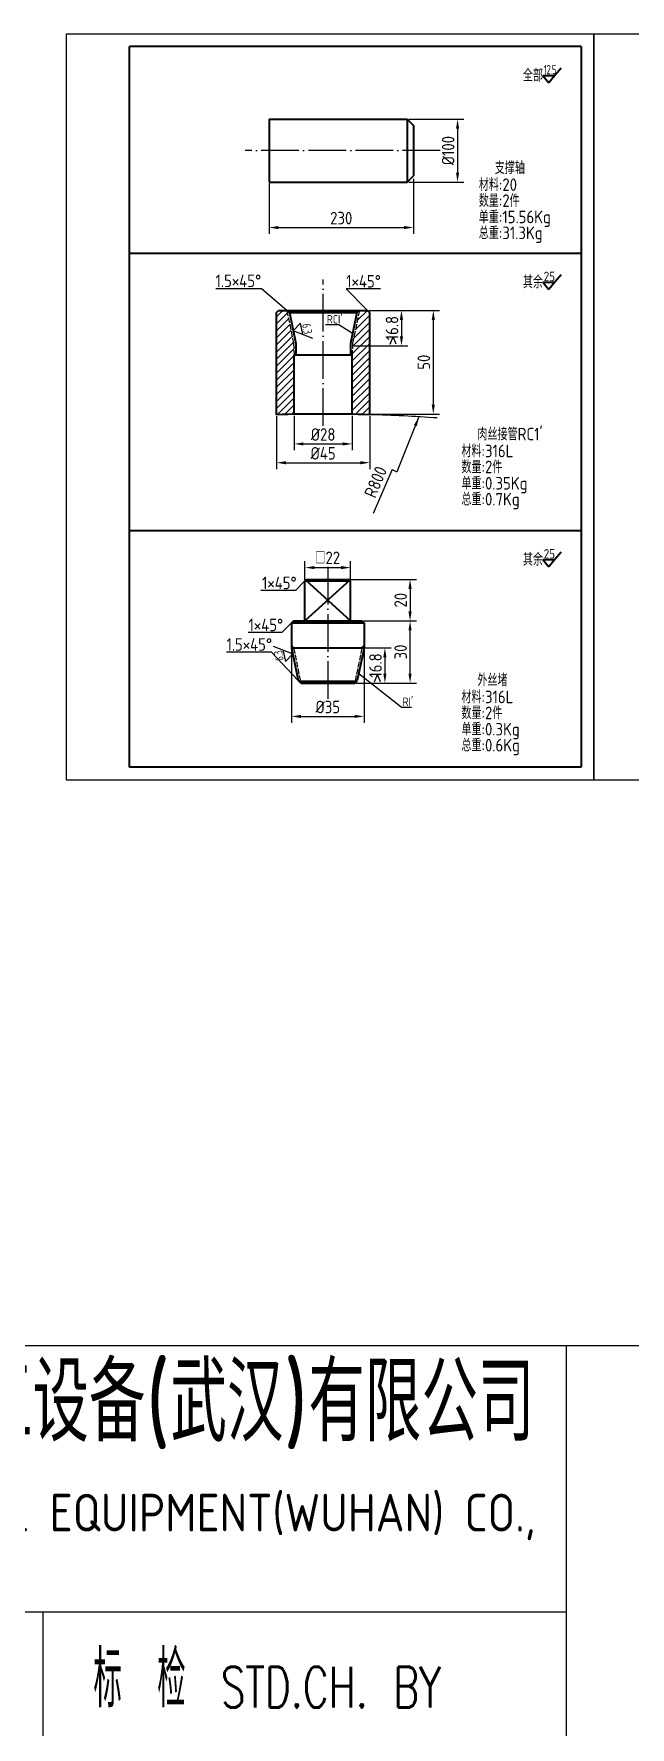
# Model space of a CAD drawing. Header units: millimetres. Extents: x 6220 to 53600, y -8031 to 13822.
# Drawn here: x 23265 to 25164, y -4335 to 1058 of the extents above; entities that cross this region are included whole.
import ezdxf

# ---------------------------------------------------------------- set-up
doc = ezdxf.new("R2010")
doc.units = ezdxf.units.MM
doc.linetypes.add('ACAD_ISO02W100', pattern=[15, 12, -3])
doc.linetypes.add('ACAD_ISO04W100', pattern=[30, 24, -3, 0, -3])
for name, color, linetype in [('2', 3, 'Continuous'), ('填充线', 2, 'Continuous'), ('标注线', 1, 'Continuous'), ('虚线', 3, 'ACAD_ISO02W100'), ('轴线', 5, 'ACAD_ISO04W100')]:
    doc.layers.add(name, color=color, linetype=linetype)
doc.layers.add('粗线', color=7, linetype='Continuous', lineweight=40)
doc.layers.add('轮廓线', color=7, linetype='Continuous', lineweight=40)
doc.styles.add('GB', font='gbenor.shx', dxfattribs={"bigfont": 'gbcbig.shx'})
doc.styles.get("Standard").update_dxf_attribs({"font": 'txt', "bigfont": 'gbcbig.shx'})
doc.styles.add('工程字', font='gbenor.shx', dxfattribs={"bigfont": 'gbcbig.shx'})
doc.dimstyles.new('ISO-25', dxfattribs={"dimtxt": 40, "dimasz": 30, "dimexe": 20, "dimexo": 5, "dimgap": 10, "dimtad": 1, "dimtxsty": 'GB', "dimcen": 2.5, "dimadec": 0, "dimazin": 0, "dimtfac": 1, "dimtmove": 0, "dimatfit": 0, "dimfxl": 0, "dimarcsym": 0})

# ---------------------------------------------------------------- blocks, each defined once
blk = doc.blocks.new('*T25')
at = {"layer": '2', "color": 0, "lineweight": -2}
for p, q in [((0, 0), (871.9, 0)), ((0, 0), (0, -347.4)), ((871.9, 0), (1611.6, 0)), ((1611.6, 0), (2499.6, 0)), ((2499.6, 0), (3278.3, 0)), ((3278.3, 0), (4855.8, 0)), ((3278.3, 0), (3278.3, -347.4)), ((4855.8, 0), (6133.8, 0)), ((6133.8, 0), (6972.7, 0)), ((6972.7, 0), (8156.2, 0)), ((8156.2, 0), (8985.6, 0)), ((8985.6, 0), (8985.6, -347.4)), ((0, -347.4), (0, -597.6)), ((3278.3, -347.4), (3278.3, -597.6)), ((8985.6, -347.4), (8985.6, -597.6)), ((0, -597.6), (0, -847.8)), ((3278.3, -597.6), (3278.3, -847.8)), ((8985.6, -597.6), (8985.6, -847.8)), ((0, -847.8), (871.9, -847.8)), ((0, -847.8), (0, -1277.9)), ((871.9, -847.8), (1611.6, -847.8)), ((1611.6, -847.8), (2499.6, -847.8)), ((1611.6, -847.8), (1611.6, -1277.9)), ((2499.6, -847.8), (3278.3, -847.8)), ((3278.3, -847.8), (3278.3, -1277.9)), ((8985.6, -847.8), (8985.6, -1277.9)), ((0, -1277.9), (871.9, -1277.9)), ((0, -1277.9), (0, -1677.5)), ((871.9, -1277.9), (1611.6, -1277.9)), ((871.9, -1277.9), (871.9, -1677.5)), ((1611.6, -1277.9), (2499.6, -1277.9)), ((1611.6, -1277.9), (1611.6, -1677.5)), ((2499.6, -1277.9), (3278.3, -1277.9)), ((2499.6, -1277.9), (2499.6, -1677.5)), ((3278.3, -1277.9), (3278.3, -1677.5)), ((8985.6, -1277.9), (8985.6, -1677.5)), ((0, -1677.5), (871.9, -1677.5)), ((0, -1677.5), (0, -2107.6)), ((871.9, -1677.5), (1611.6, -1677.5)), ((1611.6, -1677.5), (2499.6, -1677.5)), ((1611.6, -1677.5), (1611.6, -2107.6)), ((2499.6, -1677.5), (3278.3, -1677.5)), ((3278.3, -1677.5), (4855.8, -1677.5)), ((3278.3, -1677.5), (3278.3, -2107.6)), ((4855.8, -1677.5), (6133.8, -1677.5)), ((4855.8, -1677.5), (4855.8, -2107.6)), ((6133.8, -1677.5), (6972.7, -1677.5)), ((6972.7, -1677.5), (8156.2, -1677.5)), ((6972.7, -1677.5), (6972.7, -2107.6)), ((8156.2, -1677.5), (8985.6, -1677.5)), ((8985.6, -1677.5), (8985.6, -2107.6)), ((0, -2107.6), (871.9, -2107.6)), ((0, -2107.6), (0, -2507.2)), ((871.9, -2107.6), (1611.6, -2107.6)), ((871.9, -2107.6), (871.9, -2507.2)), ((1611.6, -2107.6), (2499.6, -2107.6)), ((1611.6, -2107.6), (1611.6, -2507.2)), ((2499.6, -2107.6), (3278.3, -2107.6)), ((2499.6, -2107.6), (2499.6, -2507.2)), ((3278.3, -2107.6), (3278.3, -2507.2)), ((4855.8, -2107.6), (4855.8, -2507.2)), ((6972.7, -2107.6), (6972.7, -2507.2)), ((8985.6, -2107.6), (8985.6, -2507.2)), ((0, -2507.2), (871.9, -2507.2)), ((0, -2507.2), (0, -2937.4)), ((871.9, -2507.2), (1611.6, -2507.2)), ((1611.6, -2507.2), (2499.6, -2507.2)), ((1611.6, -2507.2), (1611.6, -2937.4)), ((2499.6, -2507.2), (3278.3, -2507.2)), ((3278.3, -2507.2), (4855.8, -2507.2)), ((3278.3, -2507.2), (3278.3, -2937.4)), ((4855.8, -2507.2), (6133.8, -2507.2)), ((4855.8, -2507.2), (4855.8, -2937.4)), ((6133.8, -2507.2), (6972.7, -2507.2)), ((6972.7, -2507.2), (8156.2, -2507.2)), ((8156.2, -2507.2), (8985.6, -2507.2)), ((8156.2, -2507.2), (8156.2, -2937.4)), ((8985.6, -2507.2), (8985.6, -2937.4)), ((0, -2937.4), (871.9, -2937.4)), ((0, -2937.4), (0, -3337)), ((871.9, -2937.4), (1611.6, -2937.4)), ((871.9, -2937.4), (871.9, -3337)), ((1611.6, -2937.4), (2499.6, -2937.4)), ((1611.6, -2937.4), (1611.6, -3337)), ((2499.6, -2937.4), (3278.3, -2937.4)), ((2499.6, -2937.4), (2499.6, -3337)), ((3278.3, -2937.4), (3278.3, -3337)), ((4855.8, -2937.4), (4855.8, -3337)), ((8156.2, -2937.4), (8156.2, -3337)), ((8985.6, -2937.4), (8985.6, -3337)), ((0, -3337), (871.9, -3337)), ((871.9, -3337), (1611.6, -3337)), ((1611.6, -3337), (2499.6, -3337)), ((2499.6, -3337), (3278.3, -3337)), ((3278.3, -3337), (4855.8, -3337)), ((4855.8, -3337), (6133.8, -3337)), ((6133.8, -3337), (6972.7, -3337)), ((6972.7, -3337), (8156.2, -3337)), ((8156.2, -3337), (8985.6, -3337))]:
    blk.add_line(p, q, dxfattribs=at)
at = {"layer": '2', "color": 0, "insert": (0.1, -423.9), "char_height": 250, "width": 3278.163, "attachment_point": 4, "style": '工程字'}
blk.add_mtext('     富瑞德化工设备(武汉)有限公司\\P{\\H0.48x;       FRIEND CHEMICAL EQUIPMENT(WUHAN) CO., LTD}', dxfattribs=at)
at = {"layer": '2', "color": 0}
for s, insert, char_height, width, attachment_point in [('\\A1; \\P 名称 {\\H0.6x;TITLE\\P}     {\\Fgbenor|c0;\\H1.6x;FN138m\\H0.7x;\\S2^ ;\\Ftxt,gbcbig|c134;\\H1.429x;脱酸贫液冷却器}', (3278.3, -0.1), 250, 5707.247, 1), ('{\\W0.7; 设 计 \\H0.7222x;DESIGNED BY}', (0.1, -1062.9), 180, 1611.518, 4), (' {\\W0.7;标 检 \\H0.7222x;STD.CH. BY}', (1611.7, -1062.9), 180, 1666.524, 4), ('{\\W0.7; 校 对 \\H0.7222x;CHECKED BY}', (0.1, -1892.6), 180, 1611.518, 4), ('{\\W0.7; 设 计 \\H0.7222x;PROCESSED BY}', (1611.7, -1892.6), 180, 1666.524, 4), ('{\\W0.7; 比  例 \\H0.7222x;SCALE\\P\\H1.538x;     1:8}', (3278.3, -2092.4), 180, 1577.4, 4), ('{\\W0.7; 材  料 \\H0.7222x;MATERLAL\\P\\H1.538x;\\W1;    按图}', (4855.9, -2092.4), 180, 2116.736, 4), ('{\\W0.7; 重  量 \\H0.7222x;WEIGHT  (kg)\\P\\H1.538x;    6102.3 Kg}', (6972.7, -2092.4), 180, 2012.871, 4), ('{\\H0.2778x; }版\\P{\\H0.7222x;  REV.\\P   A}', (8156.3, -2922.1), 180, 829.291, 4), ('{\\W0.7; 审 核 \\H0.7222x;REVIEWED BY}', (0.1, -2722.3), 180, 1611.518, 4), (' {\\W0.7;代  号 \\H0.7222x;DRAWING NO.\\P\\H1.538x;\\W1;     \\W0.7;FCE2007-01}', (4855.9, -2922.1), 180, 3300.317, 4)]:
    blk.add_mtext(s, dxfattribs=dict(at, insert=insert, char_height=char_height, width=width, attachment_point=attachment_point))
blk = doc.blocks.new('*D78')
at = {"layer": 'Defpoints', "color": 0}
for p in [(24273.6, -641.7), (24128.4, -684.2), (24273.6, -684.2)]:
    blk.add_point(p, dxfattribs=at)
at = {"layer": '标注线', "color": 0, "lineweight": -2}
for p, q in [((24128.4, -679.2), (24128.4, -621.7)), ((24158.4, -641.7), (24243.6, -641.7)), ((24273.6, -679.2), (24273.6, -621.7))]:
    blk.add_line(p, q, dxfattribs=at)
at = {"layer": '标注线', "color": 0}
for points in [[(24158.4, -636.7), (24158.4, -646.7), (24128.4, -641.7)], [(24243.6, -636.7), (24243.6, -646.7), (24273.6, -641.7)]]:
    blk.add_solid(points, dxfattribs=at)
at = {"layer": '标注线', "color": 0, "insert": (24201, -610.6), "char_height": 40, "attachment_point": 5, "style": 'GB'}
blk.add_mtext('□22', dxfattribs=at)
blk = doc.blocks.new('*D80')
at = {"layer": 'Defpoints', "color": 0}
for p in [(24269, -679.5), (24309.9, -811.5), (24463.1, -811.5)]:
    blk.add_point(p, dxfattribs=at)
at = {"layer": '标注线', "color": 0, "lineweight": -2}
for p, q in [((24274, -679.5), (24483.1, -679.5)), ((24463.1, -709.5), (24463.1, -781.5)), ((24314.9, -811.5), (24483.1, -811.5))]:
    blk.add_line(p, q, dxfattribs=at)
at = {"layer": '标注线', "color": 0}
for points in [[(24458.1, -709.5), (24468.1, -709.5), (24463.1, -679.5)], [(24458.1, -781.5), (24468.1, -781.5), (24463.1, -811.5)]]:
    blk.add_solid(points, dxfattribs=at)
at = {"layer": '标注线', "color": 0, "insert": (24433.1, -745.5), "char_height": 40, "attachment_point": 5, "rotation": 90, "style": 'GB'}
blk.add_mtext('20', dxfattribs=at)
blk = doc.blocks.new('*D79')
at = {"layer": 'Defpoints', "color": 0}
for p in [(24316.5, -897.3), (24286.8, -1009.5), (24382.9, -1009.5)]:
    blk.add_point(p, dxfattribs=at)
at = {"layer": '标注线', "color": 0, "lineweight": -2}
for p, q in [((24321.5, -897.3), (24402.9, -897.3)), ((24382.9, -927.3), (24382.9, -979.5)), ((24291.8, -1009.5), (24402.9, -1009.5))]:
    blk.add_line(p, q, dxfattribs=at)
at = {"layer": '标注线', "color": 0}
for points in [[(24377.9, -927.3), (24387.9, -927.3), (24382.9, -897.3)], [(24377.9, -979.5), (24387.9, -979.5), (24382.9, -1009.5)]]:
    blk.add_solid(points, dxfattribs=at)
at = {"layer": '标注线', "color": 0, "insert": (24352.9, -953.4), "char_height": 40, "attachment_point": 5, "rotation": 90, "style": 'GB'}
blk.add_mtext('16.8', dxfattribs=at)
blk = doc.blocks.new('*D81')
at = {"layer": 'Defpoints', "color": 0}
for p in [(24309.9, -811.5), (24463.1, -811.5), (24286.8, -1009.5)]:
    blk.add_point(p, dxfattribs=at)
at = {"layer": '标注线', "color": 0, "lineweight": -2}
for p, q in [((24314.9, -811.5), (24483.1, -811.5)), ((24463.1, -979.5), (24463.1, -841.5)), ((24291.8, -1009.5), (24483.1, -1009.5))]:
    blk.add_line(p, q, dxfattribs=at)
at = {"layer": '标注线', "color": 0}
for points in [[(24458.1, -841.5), (24468.1, -841.5), (24463.1, -811.5)], [(24458.1, -979.5), (24468.1, -979.5), (24463.1, -1009.5)]]:
    blk.add_solid(points, dxfattribs=at)
at = {"layer": '标注线', "color": 0, "insert": (24433.1, -910.5), "char_height": 40, "attachment_point": 5, "rotation": 90, "style": 'GB'}
blk.add_mtext('30', dxfattribs=at)
blk = doc.blocks.new('*D82')
at = {"layer": 'Defpoints', "color": 0}
for p in [(24085.5, -897.3), (24316.5, -897.3), (24316.5, -1115.6)]:
    blk.add_point(p, dxfattribs=at)
at = {"layer": '标注线', "color": 0, "lineweight": -2}
for p, q in [((24085.5, -902.3), (24085.5, -1135.6)), ((24316.5, -902.3), (24316.5, -1135.6)), ((24115.5, -1115.6), (24286.5, -1115.6))]:
    blk.add_line(p, q, dxfattribs=at)
at = {"layer": '标注线', "color": 0}
for points in [[(24115.5, -1110.6), (24115.5, -1120.6), (24085.5, -1115.6)], [(24286.5, -1110.6), (24286.5, -1120.6), (24316.5, -1115.6)]]:
    blk.add_solid(points, dxfattribs=at)
at = {"layer": '标注线', "color": 0, "insert": (24201, -1085.6), "char_height": 40, "attachment_point": 5, "style": 'GB'}
blk.add_mtext('%%c35', dxfattribs=at)
blk = doc.blocks.new('*D83')
at = {"layer": 'Defpoints', "color": 0}
for p in [(24093.7, -153.4), (24278.5, -153.4), (24278.5, -247.8)]:
    blk.add_point(p, dxfattribs=at)
at = {"layer": '标注线', "color": 0, "lineweight": -2}
for p, q in [((24093.7, -158.4), (24093.7, -267.8)), ((24278.5, -158.4), (24278.5, -267.8)), ((24123.7, -247.8), (24248.5, -247.8))]:
    blk.add_line(p, q, dxfattribs=at)
at = {"layer": '标注线', "color": 0}
for points in [[(24123.7, -242.8), (24123.7, -252.8), (24093.7, -247.8)], [(24248.5, -242.8), (24248.5, -252.8), (24278.5, -247.8)]]:
    blk.add_solid(points, dxfattribs=at)
at = {"layer": '标注线', "color": 0, "insert": (24186.1, -217.8), "char_height": 40, "attachment_point": 5, "style": 'GB'}
blk.add_mtext('%%c28', dxfattribs=at)
blk = doc.blocks.new('*D84')
at = {"layer": 'Defpoints', "color": 0}
for p in [(24037.6, -154.7), (24334.6, -154.7), (24334.6, -307.7)]:
    blk.add_point(p, dxfattribs=at)
at = {"layer": '标注线', "color": 0, "lineweight": -2}
for p, q in [((24037.6, -159.7), (24037.6, -327.7)), ((24334.6, -159.7), (24334.6, -327.7)), ((24067.6, -307.7), (24304.6, -307.7))]:
    blk.add_line(p, q, dxfattribs=at)
at = {"layer": '标注线', "color": 0}
for points in [[(24067.6, -302.7), (24067.6, -312.7), (24037.6, -307.7)], [(24304.6, -302.7), (24304.6, -312.7), (24334.6, -307.7)]]:
    blk.add_solid(points, dxfattribs=at)
at = {"layer": '标注线', "color": 0, "insert": (24186.1, -277.7), "char_height": 40, "attachment_point": 5, "style": 'GB'}
blk.add_mtext('%%c45', dxfattribs=at)
blk = doc.blocks.new('*D85')
at = {"layer": 'Defpoints', "color": 0}
for p in [(24328, 177.4), (24279.8, 64.8), (24435.7, 64.8)]:
    blk.add_point(p, dxfattribs=at)
at = {"layer": '标注线', "color": 0, "lineweight": -2}
for p, q in [((24333, 177.4), (24455.7, 177.4)), ((24435.7, 147.4), (24435.7, 94.8)), ((24284.8, 64.8), (24455.7, 64.8))]:
    blk.add_line(p, q, dxfattribs=at)
at = {"layer": '标注线', "color": 0}
for points in [[(24430.7, 147.4), (24440.7, 147.4), (24435.7, 177.4)], [(24430.7, 94.8), (24440.7, 94.8), (24435.7, 64.8)]]:
    blk.add_solid(points, dxfattribs=at)
at = {"layer": '标注线', "color": 0, "insert": (24405.7, 121.1), "char_height": 40, "attachment_point": 5, "rotation": 90, "style": 'GB'}
blk.add_mtext('16.8', dxfattribs=at)
blk = doc.blocks.new('*D86')
at = {"layer": 'Defpoints', "color": 0}
for p in [(24328, 177.4), (24186.1, -152.6), (24537.1, -152.6)]:
    blk.add_point(p, dxfattribs=at)
at = {"layer": '标注线', "color": 0, "lineweight": -2}
for p, q in [((24333, 177.4), (24557.1, 177.4)), ((24537.1, 147.4), (24537.1, -122.6)), ((24191.1, -152.6), (24557.1, -152.6))]:
    blk.add_line(p, q, dxfattribs=at)
at = {"layer": '标注线', "color": 0}
for points in [[(24532.1, 147.4), (24542.1, 147.4), (24537.1, 177.4)], [(24532.1, -122.6), (24542.1, -122.6), (24537.1, -152.6)]]:
    blk.add_solid(points, dxfattribs=at)
at = {"layer": '标注线', "color": 0, "insert": (24507.1, 12.4), "char_height": 40, "attachment_point": 5, "rotation": 90, "style": 'GB'}
blk.add_mtext('50', dxfattribs=at)
blk = doc.blocks.new('*D87')
at = {"layer": 'Defpoints', "color": 0}
for p in [(24473.9, 601.4), (24013.9, 586.4), (24473.9, 441.4)]:
    blk.add_point(p, dxfattribs=at)
at = {"layer": '标注线', "color": 0, "lineweight": -2}
for p, q in [((24473.9, 596.4), (24473.9, 421.4)), ((24013.9, 581.4), (24013.9, 421.4)), ((24043.9, 441.4), (24443.9, 441.4))]:
    blk.add_line(p, q, dxfattribs=at)
at = {"layer": '标注线', "color": 0}
for points in [[(24043.9, 446.4), (24043.9, 436.4), (24013.9, 441.4)], [(24443.9, 446.4), (24443.9, 436.4), (24473.9, 441.4)]]:
    blk.add_solid(points, dxfattribs=at)
at = {"layer": '标注线', "color": 0, "insert": (24243.9, 471.4), "char_height": 40, "attachment_point": 5, "style": 'GB'}
blk.add_mtext('230', dxfattribs=at)
blk = doc.blocks.new('*D88')
at = {"layer": 'Defpoints', "color": 0}
for p in [(24453.9, 786.4), (24453.9, 586.4), (24614.4, 586.4)]:
    blk.add_point(p, dxfattribs=at)
at = {"layer": '标注线', "color": 0, "lineweight": -2}
for p, q in [((24458.9, 786.4), (24634.4, 786.4)), ((24614.4, 756.4), (24614.4, 616.4)), ((24458.9, 586.4), (24634.4, 586.4))]:
    blk.add_line(p, q, dxfattribs=at)
at = {"layer": '标注线', "color": 0}
for points in [[(24609.4, 756.4), (24619.4, 756.4), (24614.4, 786.4)], [(24609.4, 616.4), (24619.4, 616.4), (24614.4, 586.4)]]:
    blk.add_solid(points, dxfattribs=at)
at = {"layer": '标注线', "color": 0, "insert": (24584.4, 686.4), "char_height": 40, "attachment_point": 5, "rotation": 90, "style": 'GB'}
blk.add_mtext('%%c100', dxfattribs=at)

msp = doc.modelspace()

# ---------------------------------------------------------------- hatches: boundary and pattern name
at = {"layer": '填充线'}
h = msp.add_hatch(dxfattribs=at)
h.set_pattern_fill('ANSI31', color=256, scale=5, style=0)
h.set_pattern_definition([(45, (4589.182, 2036.755), (-11.22532, 11.22532), [])])
h.paths.add_polyline_path([(24037.627, -154.693, -0.00265696), (24093.727, -153.412), (24093.727, 36.486), (24092.016, 73.507), (24070.627, 177.396), (24044.304, 177.396), (24037.627, 170.719)])
h.paths.add_polyline_path([(24278.527, -153.412, -0.00265696), (24334.627, -154.693), (24334.627, 170.719), (24327.95, 177.396), (24301.627, 177.396), (24280.238, 73.507), (24278.527, 36.486)])
at = {"layer": '粗线'}
h = msp.add_hatch(color=256, dxfattribs=at)
h.paths.add_polyline_path([(24078.586, 177.396), (24070.627, 177.396), (24078.586, 170.796)])
h.paths.add_polyline_path([(24301.627, 177.396), (24293.668, 177.396), (24293.668, 170.796)])

# ---------------------------------------------------------------- linework, layer by layer
at = {"layer": '2'}
for p, q in [((23368.306, 1058.225), (23368.306, -1317.775)), ((23368.306, 1058.225), (26728.306, 1058.225)), ((25048.306, 1058.225), (25048.306, -1317.775)), ((25048.306, -1317.775), (25048.306, 1058.225)), ((23368.306, -1317.775), (26728.306, -1317.775))]:
    msp.add_line(p, q, dxfattribs=at)
at = {"layer": '标注线'}
for p, q in [((23990.165, 246.135), (23844.177, 246.135)), ((24070.627, 177.396), (23990.165, 246.135)), ((24368.755, 245.925), (24259.405, 245.925)), ((24327.95, 177.396), (24259.405, 245.925)), ((24114.26, 136.824), (24090.5, 112.926)), ((24153.189, 88.175), (24090.5, 112.926)), ((24121.845, 100.551), (24114.26, 136.824)), ((24193.759, 132.308), (24236.477, 132.308)), ((24236.477, 132.308), (24280.081, 104.802)), ((24399.579, 69.406), (24409.179, 92.815)), ((24418.779, 69.406), (24409.179, 92.815)), ((24405.585, -329.178), (24345.916, -469.227)), ((24405.585, -329.178), (24420.954, -336.406)), ((24128.426, -684.189), (24097.8, -714.816)), ((24097.8, -714.816), (23987.994, -714.816)), ((24054.9, -848.744), (23947.235, -848.744)), ((24085.526, -818.118), (24054.9, -848.744)), ((24021.558, -910.823), (23878.007, -910.823)), ((24106.915, -1001.206), (24021.558, -910.823)), ((24026.944, -891.578), (24089.633, -916.329)), ((24058.288, -903.954), (24065.873, -940.227)), ((24065.873, -940.227), (24089.633, -916.329)), ((24435.194, -1085.944), (24299.415, -980.427)), ((24349.886, -1005.308), (24359.486, -981.899)), ((24369.086, -1005.308), (24359.486, -981.899)), ((24435.194, -1085.944), (24467.334, -1085.944))]:
    msp.add_line(p, q, dxfattribs=at)
msp.add_arc((24186.127, -5432.604), 5280, 86.049788, 88.388344, dxfattribs=at)
at = {"layer": '粗线'}
for p, q in [((24013.877, 786.406), (24453.877, 786.406)), ((24013.877, 786.406), (24013.877, 586.406)), ((24453.877, 786.406), (24453.877, 586.406)), ((24453.877, 786.406), (24473.877, 766.406)), ((24473.877, 766.406), (24473.877, 606.406)), ((24453.877, 586.406), (24473.877, 606.406)), ((24013.877, 586.406), (24453.877, 586.406)), ((24037.627, 170.719), (24044.304, 177.396)), ((24037.627, -154.693), (24037.627, 170.719)), ((24044.304, 177.396), (24327.95, 177.396)), ((24070.627, 177.396), (24301.627, 177.396)), ((24078.586, 170.796), (24070.627, 177.396)), ((24078.586, 170.796), (24078.586, 177.396)), ((24078.586, 170.796), (24098.968, 71.796)), ((24078.586, 170.796), (24293.668, 170.796)), ((24293.668, 170.796), (24273.286, 71.796)), ((24293.668, 170.796), (24301.627, 177.396)), ((24293.668, 170.796), (24293.668, 177.396)), ((24334.627, 170.719), (24327.95, 177.396)), ((24334.627, -154.693), (24334.627, 170.719)), ((24098.968, 71.796), (24098.968, 36.486)), ((24273.286, 71.796), (24273.286, 36.486)), ((24093.727, -153.412), (24093.727, 36.486)), ((24093.727, 36.486), (24278.527, 36.486)), ((24278.527, -153.412), (24278.527, 36.486)), ((24128.426, -684.189), (24133.098, -679.518)), ((24271.179, -681.742), (24128.426, -811.518)), ((24128.426, -811.518), (24128.426, -684.189)), ((24128.426, -684.189), (24273.626, -684.189)), ((24130.873, -681.742), (24273.626, -811.518)), ((24133.098, -679.518), (24268.955, -679.518)), ((24273.626, -684.189), (24268.955, -679.518)), ((24273.626, -811.518), (24273.626, -684.189)), ((24085.526, -818.118), (24092.126, -811.518)), ((24085.526, -818.118), (24085.526, -897.318)), ((24085.526, -818.118), (24316.526, -818.118)), ((24092.126, -811.518), (24309.926, -811.518)), ((24316.526, -818.118), (24309.926, -811.518)), ((24316.526, -818.118), (24316.526, -897.318)), ((24092.271, -898.021), (24085.526, -890.718)), ((24085.526, -897.318), (24316.526, -897.318)), ((24085.526, -897.318), (24106.915, -1001.206)), ((24316.526, -897.318), (24295.137, -1001.206)), ((24309.926, -897.318), (24316.526, -890.718)), ((24115.226, -1009.518), (24106.915, -1001.206)), ((24108.626, -1002.918), (24293.426, -1002.918)), ((24115.226, -1009.518), (24286.826, -1009.518)), ((24286.826, -1009.518), (24295.137, -1001.206))]:
    msp.add_line(p, q, dxfattribs=at)
msp.add_arc((24186.127, -5432.604), 5280, 88.388344, 91.611656, dxfattribs=at)
at = {"layer": '虚线', "ltscale": 1.5}
for p, q in [((24070.627, 177.396), (24092.016, 73.507)), ((24301.627, 177.396), (24280.238, 73.507)), ((24092.016, 73.507), (24093.727, 36.486)), ((24280.238, 73.507), (24278.527, 36.486)), ((24092.126, -897.318), (24113.867, -1002.918)), ((24309.926, -897.318), (24288.185, -1002.918))]:
    msp.add_line(p, q, dxfattribs=at)
at = {"layer": '轮廓线'}
for p, q in [((25008.306, 1018.225), (23569.198, 1018.225)), ((23569.198, -1277.775), (23569.198, 1018.225)), ((25008.306, 1018.225), (25008.306, -1277.775)), ((24886.478, 925.773), (24924.743, 925.773)), ((24886.478, 925.773), (24905.611, 902.417)), ((24924.743, 925.773), (24905.611, 902.417)), ((24943.876, 949.13), (24924.743, 925.773)), ((23569.198, 359.814), (25008.306, 359.814)), ((24943.876, 290.718), (24924.743, 267.362)), ((24886.478, 267.362), (24924.743, 267.362)), ((24886.478, 267.362), (24905.611, 244.006)), ((24924.743, 267.362), (24905.611, 244.006)), ((23569.198, -523.705), (25008.306, -523.705)), ((24943.876, -592.801), (24924.743, -616.157)), ((24886.478, -616.157), (24924.743, -616.157)), ((24886.478, -616.157), (24905.611, -639.514)), ((24924.743, -616.157), (24905.611, -639.514)), ((25008.306, -1277.775), (23569.198, -1277.775))]:
    msp.add_line(p, q, dxfattribs=at)
at = {"layer": '轴线', "ltscale": 5}
for p, q in [((24559.402, 686.406), (23937.987, 686.406)), ((24186.127, -190.2), (24186.127, 275.741)), ((24201.026, -639.518), (24201.026, -1063.612))]:
    msp.add_line(p, q, dxfattribs=at)

# ---------------------------------------------------------------- block references
msp.add_blockref('*T25', (21682.388, -3119.337))

# ---------------------------------------------------------------- texts
at = {"layer": '标注线', "attachment_point": 1, "style": 'GB'}
for s, insert, char_height, width in [('全部', (24822.55, 946.237), 40, 392.19499), ('{\\H0.75x;\\W0.8;\\T0.75;12.5}', (24888.939, 959.333), 40, 392.19499), ('支撑轴', (24732.858, 651.74), 40, 392.19499), ('材料:20', (24682.02, 597.925), 40, 392.19499), ('数量:2件', (24682.02, 547.1), 40, 392.19499), ('单重:15.56Kg', (24682.02, 495.104), 40, 392.19499), ('总重:31.3Kg', (24682.02, 444.278), 40, 392.19499), ('1.5×45%%D', (23843.74, 291.637), 40, 156.88), ('1×45%%D', (24259.859, 290.304), 40, 156.88), ('其余', (24822.55, 287.826), 40, 392.19499), ('{\\H0.75x;25}', (24888.939, 300.921), 40, 392.19499), ("RCI'", (24197.976, 162.656), 27, 156.88), ("肉丝接管RC1'", (24677.582, -196.455), 40, 392.19499), ('材料:316L', (24626.745, -250.27), 40, 392.19499), ('数量:2件', (24626.745, -301.095), 40, 392.19499), ('单重:0.35Kg', (24626.745, -353.092), 40, 392.19499), ('总重:0.7Kg', (24626.745, -403.917), 40, 392.19499), ('其余', (24822.55, -595.693), 40, 392.19499), ('{\\H0.75x;25}', (24888.939, -582.598), 40, 392.19499), ('1×45%%D', (23991.619, -670.438), 40, 156.88), ('1×45%%D', (23948.719, -804.366), 40, 156.88), ('1.5×45%%D', (23878.462, -866.445), 40, 156.88), ('外丝堵', (24677.582, -979.816), 40, 392.19499), ("RI'", (24439.41, -1055.596), 27, 156.88), ('材料:316L', (24626.745, -1033.631), 40, 392.19499), ('数量:2件', (24626.745, -1084.457), 40, 392.19499), ('单重:0.3Kg', (24626.745, -1136.453), 40, 392.19499), ('总重:0.6Kg', (24626.745, -1187.278), 40, 392.19499)]:
    msp.add_mtext(s, dxfattribs=dict(at, insert=insert, char_height=char_height, width=width))
for s, insert, char_height, width, rotation in [('{\\W0.7;6.3}', (24145.346, 137.938), 27, 156.30387, 281.110785), ('R800', (24315.608, -407.734), 40, 156.88, 67.445378), ('{\\W0.7;6.3}', (24034.787, -941.341), 27, 156.30387, 101.110785)]:
    msp.add_mtext(s, dxfattribs=dict(at, insert=insert, char_height=char_height, width=width, rotation=rotation))

# ---------------------------------------------------------------- dimensions: what is measured, and where the dimension line sits
at = {"layer": '标注线'}
for base, p1, p2, text, picture, middle in [((24614.427, 586.406), (24453.877, 786.406), (24453.877, 586.406), '%%c100', '*D88', (24584.427, 686.406)), ((24537.076, -152.604), (24327.95, 177.396), (24186.127, -152.604), '50', '*D86', (24507.076, 12.396)), ((24435.67, 64.831), (24327.95, 177.396), (24279.837, 64.831), '16.8', '*D85', (24405.67, 121.113)), ((24463.098, -811.518), (24268.955, -679.518), (24309.926, -811.518), '20', '*D80', (24433.098, -745.518)), ((24463.098, -811.518), (24286.826, -1009.518), (24309.926, -811.518), '30', '*D81', (24433.098, -910.518)), ((24382.886, -1009.518), (24316.526, -897.318), (24286.826, -1009.518), '16.8', '*D79', (24352.886, -953.418))]:
    dim = msp.add_linear_dim(base=base, p1=p1, p2=p2, angle=90, text=text, dimstyle='ISO-25', dxfattribs=at)
    dim.commit()
    dim.dimension.update_dxf_attribs({"geometry": picture, "text_midpoint": middle})
for base, p1, p2, text, picture, middle in [((24473.877, 441.394), (24013.877, 586.406), (24473.877, 601.406), '230', '*D87', (24243.877, 471.394)), ((24334.627, -307.678), (24037.627, -154.693), (24334.627, -154.693), '%%c45', '*D84', (24186.127, -277.678)), ((24278.527, -247.819), (24093.727, -153.412), (24278.527, -153.412), '%%c28', '*D83', (24186.127, -217.819)), ((24316.526, -1115.558), (24085.526, -897.318), (24316.526, -897.318), '%%c35', '*D82', (24201.026, -1085.558))]:
    dim = msp.add_linear_dim(base=base, p1=p1, p2=p2, text=text, dimstyle='ISO-25', dxfattribs=at)
    dim.commit()
    dim.dimension.update_dxf_attribs({"geometry": picture, "text_midpoint": middle})
dim = msp.add_linear_dim(base=(24273.626, -641.742), p1=(24128.426, -684.189), p2=(24273.626, -684.189), text='□22', dimstyle='ISO-25', dxfattribs=at)
dim.commit()
dim.dimension.update_dxf_attribs({"geometry": '*D78', "text_midpoint": (24201.026, -641.742), "dimtype": 160})

# ---------------------------------------------------------------- leaders
msp.add_leader([(24491.452, -161.439), (24420.954, -336.406)], dimstyle='ISO-25', override={"dimgap": 10, "dimtad": 0}, dxfattribs=at)

doc.saveas('drawing.dxf')
